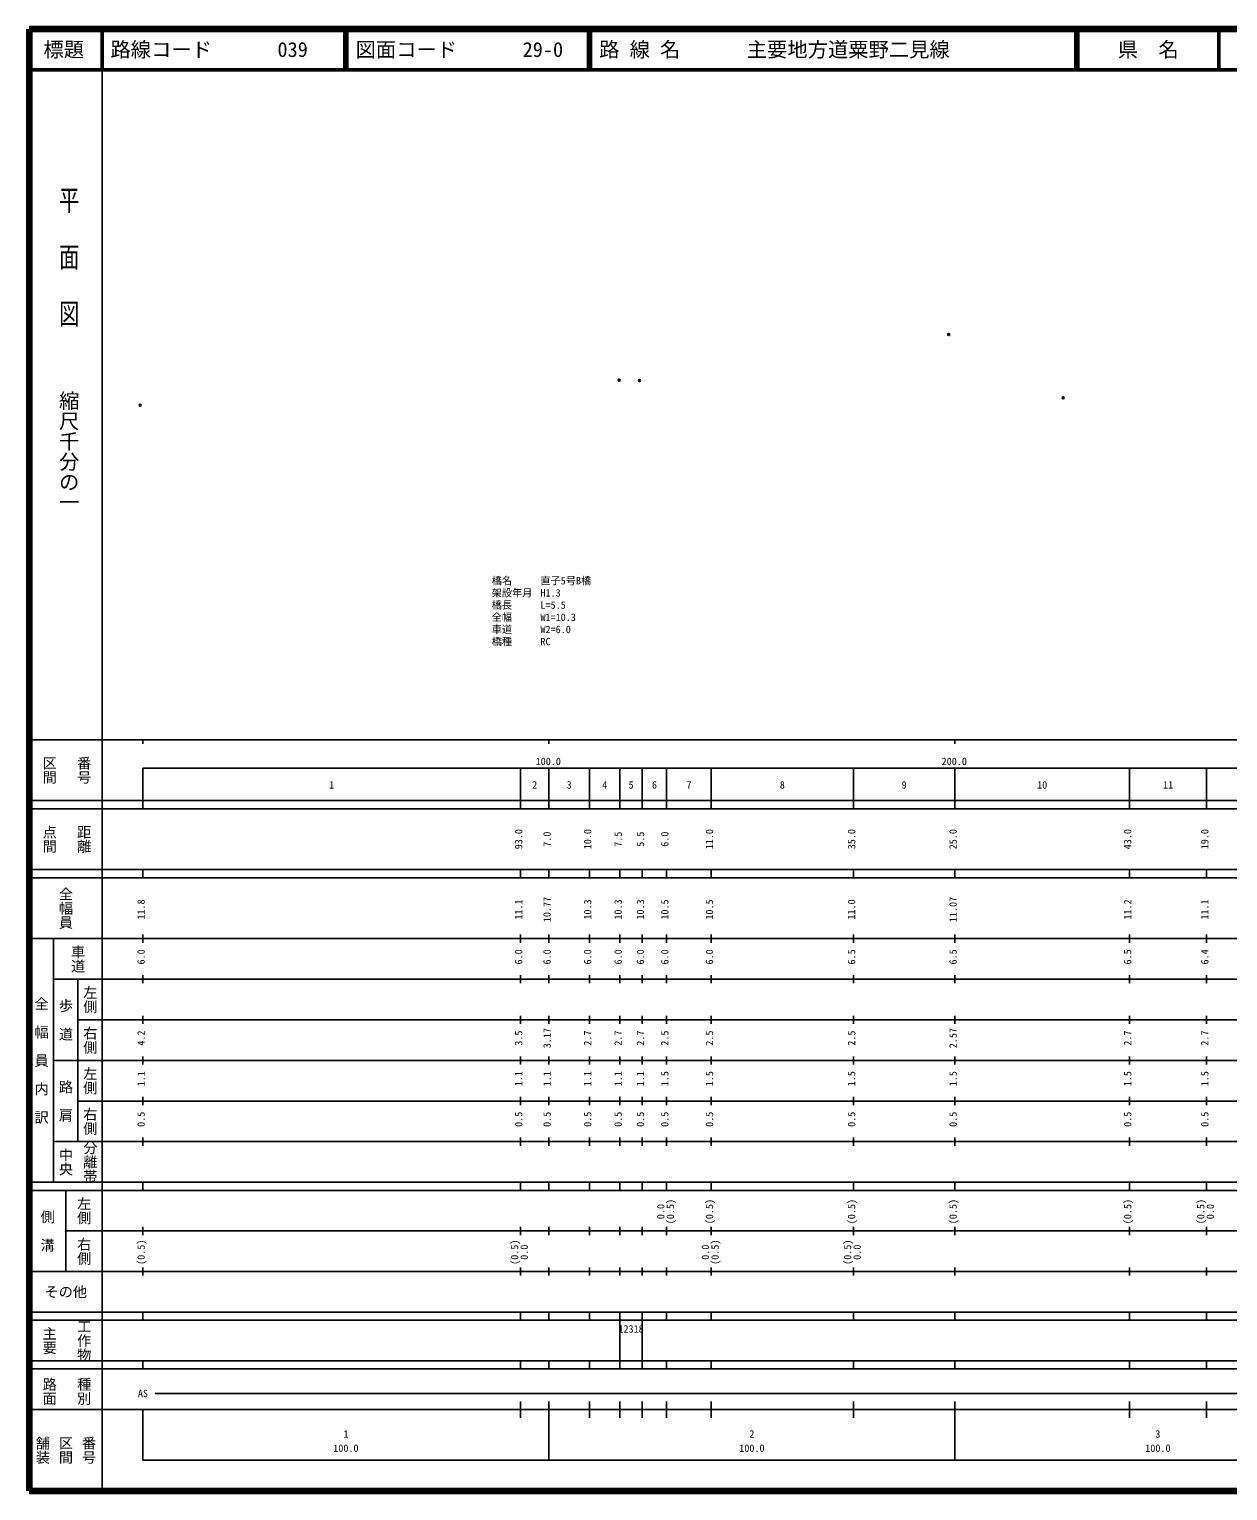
# Model space of a CAD drawing. Units: millimetres on the paper, with parts at other scales. Extents: x 40 to 680, y 20 to 380.
# Drawn here: x 40 to 335.2, y 20 to 380 of the extents above; entities that cross this region are included whole.
import ezdxf
from ezdxf.enums import TextEntityAlignment as Align

# ---------------------------------------------------------------- set-up
doc = ezdxf.new("R2010")
doc.units = ezdxf.units.MM
doc.header["$PDMODE"] = 32
doc.header["$PDSIZE"] = 0.5
for name, color, linetype in [('M-BMK-HTXT', 7, 'Continuous'), ('M-OTRS', 6, 'Continuous'), ('M-TTL-TXT', 7, 'Continuous')]:
    doc.layers.add(name, color=color, linetype=linetype)
for name, color, linetype, lineweight in [('M-TTL', 2, 'Continuous', 140), ('M-TTL-BAND', 7, 'Continuous', 25), ('M-TTL-LINE', 7, 'Continuous', 50)]:
    doc.layers.add(name, color=color, linetype=linetype, lineweight=lineweight)
doc.styles.add('@ＭＳ ゴシック', font='')
doc.styles.add('ＭＳ ゴシック', font='')
doc.styles.get('@ＭＳ ゴシック').set_extended_font_data('@MS Gothic')
doc.styles.get('ＭＳ ゴシック').set_extended_font_data('MS Gothic')

msp = doc.modelspace()

# ---------------------------------------------------------------- linework, layer by layer
at = {"layer": 'M-OTRS'}
for p in [(266.472, 304.804), (185.317, 293.568), (190.317, 293.461), (294.691, 289.214), (67.323, 287.394)]:
    msp.add_point(p, dxfattribs=at)
at = {"layer": 'M-TTL'}
for p, q in [((40, 380), (40, 20)), ((680, 380), (40, 380)), ((40, 20), (680, 20))]:
    msp.add_line(p, q, dxfattribs=at)
at = {"layer": 'M-TTL-BAND'}
for p, q in [((58, 370), (58, 20)), ((40, 205), (579, 205)), ((68, 205), (68, 204)), ((168, 205), (168, 204)), ((268, 205), (268, 204)), ((68, 198), (579, 198)), ((68, 198), (68, 188)), ((161, 188), (161, 198)), ((168, 188), (168, 198)), ((178, 188), (178, 198)), ((185.5, 188), (185.5, 198)), ((191, 188), (191, 198)), ((197, 188), (197, 198)), ((208, 188), (208, 198)), ((243, 188), (243, 198)), ((268, 188), (268, 198)), ((311, 188), (311, 198)), ((330, 188), (330, 198)), ((40, 190), (579, 190)), ((40, 188), (579, 188)), ((40, 173), (579, 173)), ((68, 171), (68, 173)), ((161, 171), (161, 173)), ((168, 171), (168, 173)), ((178, 171), (178, 173)), ((185.5, 171), (185.5, 173)), ((191, 171), (191, 173)), ((197, 171), (197, 173)), ((208, 171), (208, 173)), ((243, 171), (243, 173)), ((268, 171), (268, 173)), ((311, 171), (311, 173)), ((330, 171), (330, 173)), ((40, 171), (579, 171)), ((40, 156), (579, 156)), ((46, 96), (46, 156)), ((68, 155), (68, 157)), ((161, 155), (161, 157)), ((168, 155), (168, 157)), ((178, 155), (178, 157)), ((185.5, 155), (185.5, 157)), ((191, 155), (191, 157)), ((197, 155), (197, 157)), ((208, 155), (208, 157)), ((243, 155), (243, 157)), ((268, 155), (268, 157)), ((311, 155), (311, 157)), ((330, 155), (330, 157)), ((46, 146), (579, 146)), ((52, 146), (52, 106)), ((68, 145), (68, 147)), ((161, 145), (161, 147)), ((168, 145), (168, 147)), ((178, 145), (178, 147)), ((185.5, 145), (185.5, 147)), ((191, 145), (191, 147)), ((197, 145), (197, 147)), ((208, 145), (208, 147)), ((243, 145), (243, 147)), ((268, 145), (268, 147)), ((311, 145), (311, 147)), ((330, 145), (330, 147)), ((68, 135), (68, 137)), ((161, 135), (161, 137)), ((168, 135), (168, 137)), ((178, 135), (178, 137)), ((185.5, 135), (185.5, 137)), ((191, 135), (191, 137)), ((197, 135), (197, 137)), ((208, 135), (208, 137)), ((243, 135), (243, 137)), ((268, 135), (268, 137)), ((311, 135), (311, 137)), ((330, 135), (330, 137)), ((52, 136), (579, 136)), ((46, 126), (579, 126)), ((68, 125), (68, 127)), ((161, 125), (161, 127)), ((168, 125), (168, 127)), ((178, 125), (178, 127)), ((185.5, 125), (185.5, 127)), ((191, 125), (191, 127)), ((197, 125), (197, 127)), ((208, 125), (208, 127)), ((243, 125), (243, 127)), ((268, 125), (268, 127)), ((311, 125), (311, 127)), ((330, 125), (330, 127)), ((52, 116), (579, 116)), ((68, 115), (68, 117)), ((161, 115), (161, 117)), ((168, 115), (168, 117)), ((178, 115), (178, 117)), ((185.5, 115), (185.5, 117)), ((191, 115), (191, 117)), ((197, 115), (197, 117)), ((208, 115), (208, 117)), ((243, 115), (243, 117)), ((268, 115), (268, 117)), ((311, 115), (311, 117)), ((330, 115), (330, 117)), ((46, 106), (579, 106)), ((68, 105), (68, 107)), ((161, 105), (161, 107)), ((168, 105), (168, 107)), ((178, 105), (178, 107)), ((185.5, 105), (185.5, 107)), ((191, 105), (191, 107)), ((197, 105), (197, 107)), ((208, 105), (208, 107)), ((243, 105), (243, 107)), ((268, 105), (268, 107)), ((311, 105), (311, 107)), ((330, 105), (330, 107)), ((40, 96), (579, 96)), ((40, 94), (579, 94)), ((49, 94), (49, 74)), ((68, 94), (68, 96)), ((161, 94), (161, 96)), ((168, 94), (168, 96)), ((178, 94), (178, 96)), ((185.5, 94), (185.5, 96)), ((191, 94), (191, 96)), ((197, 94), (197, 96)), ((208, 94), (208, 96)), ((243, 94), (243, 96)), ((268, 94), (268, 96)), ((311, 94), (311, 96)), ((330, 94), (330, 96)), ((49, 84), (579, 84)), ((68, 83), (68, 85)), ((161, 83), (161, 85)), ((168, 83), (168, 85)), ((178, 83), (178, 85)), ((185.5, 83), (185.5, 85)), ((191, 83), (191, 85)), ((197, 83), (197, 85)), ((208, 83), (208, 85)), ((243, 83), (243, 85)), ((268, 83), (268, 85)), ((311, 83), (311, 85)), ((330, 83), (330, 85)), ((40, 74), (579, 74)), ((68, 73), (68, 75)), ((161, 73), (161, 75)), ((168, 73), (168, 75)), ((178, 73), (178, 75)), ((185.5, 73), (185.5, 75)), ((191, 73), (191, 75)), ((197, 73), (197, 75)), ((208, 73), (208, 75)), ((243, 73), (243, 75)), ((268, 73), (268, 75)), ((311, 73), (311, 75)), ((330, 73), (330, 75)), ((40, 64), (579, 64)), ((40, 62), (579, 62)), ((68, 62), (68, 64)), ((161, 62), (161, 64)), ((168, 62), (168, 64)), ((178, 62), (178, 64)), ((185.5, 62), (185.5, 64)), ((185.5, 52), (185.5, 62)), ((191, 62), (191, 64)), ((191, 52), (191, 62)), ((197, 62), (197, 64)), ((208, 62), (208, 64)), ((243, 62), (243, 64)), ((268, 62), (268, 64)), ((311, 62), (311, 64)), ((330, 62), (330, 64)), ((40, 52), (579, 52)), ((68, 50), (68, 52)), ((161, 50), (161, 52)), ((168, 50), (168, 52)), ((178, 50), (178, 52)), ((185.5, 50), (185.5, 52)), ((191, 50), (191, 52)), ((197, 50), (197, 52)), ((208, 50), (208, 52)), ((243, 50), (243, 52)), ((268, 50), (268, 52)), ((311, 50), (311, 52)), ((330, 50), (330, 52)), ((40, 50), (579, 50)), ((71, 44), (534, 44)), ((40, 40), (579, 40)), ((68, 40), (68, 27.5)), ((161, 38), (161, 42)), ((168, 27.5), (168, 42)), ((178, 38), (178, 42)), ((185.5, 38), (185.5, 42)), ((191, 38), (191, 42)), ((197, 38), (197, 42)), ((208, 38), (208, 42)), ((243, 38), (243, 42)), ((268, 27.5), (268, 42)), ((311, 38), (311, 42)), ((330, 38), (330, 42)), ((68, 27.5), (579, 27.5))]:
    msp.add_line(p, q, dxfattribs=at)
at = {"layer": 'M-TTL-LINE'}
for p, q in [((58, 380), (58, 370)), ((117.75, 380), (117.75, 370)), ((118.25, 380), (118.25, 370)), ((177.75, 380), (177.75, 370)), ((178.25, 380), (178.25, 370)), ((297.75, 380), (297.75, 370)), ((298.25, 380), (298.25, 370)), ((333, 380), (333, 370)), ((40, 370), (680, 370))]:
    msp.add_line(p, q, dxfattribs=at)

# ---------------------------------------------------------------- texts
at = {"layer": 'M-BMK-HTXT', "style": 'ＭＳ ゴシック'}
for s, p in [('橋名', (153.918, 242.702)), ('直子5号B橋', (165.918, 242.702)), ('架設年月', (153.918, 239.702)), ('H1.3', (165.918, 239.702)), ('橋長', (153.918, 236.702)), ('L=5.5', (165.918, 236.702)), ('全幅', (153.918, 233.702)), ('W1=10.3', (165.918, 233.702)), ('車道', (153.918, 230.702)), ('W2=6.0', (165.918, 230.702)), ('橋種', (153.918, 227.702)), ('RC', (165.918, 227.702))]:
    msp.add_text(s, height=1.833, dxfattribs=at).set_placement(p, align=Align.BOTTOM_LEFT)
at = {"layer": 'M-TTL-BAND', "style": '@ＭＳ ゴシック', "width": 1.4}
msp.add_text('平  面  図', height=3.666, rotation=270, dxfattribs=at).set_placement((49.777, 306.475), align=Align.MIDDLE_RIGHT)
at = {"layer": 'M-TTL-BAND', "style": '@ＭＳ ゴシック'}
msp.add_text('縮尺千分の一', height=3.666, rotation=270, dxfattribs=at).set_placement((49.777, 261.03), align=Align.MIDDLE_RIGHT)
for s, p in [('区間', (45, 197.5)), ('番号', (53.5, 197.5)), ('点間', (45, 180.5)), ('距離', (53.5, 180.5)), ('全幅員', (49, 163.5)), ('車道', (52, 151)), ('左側', (55, 141)), ('全\u3000幅\u3000員\u3000内\u3000訳', (43, 126)), ('歩\u3000道', (49, 136)), ('右側', (55, 131)), ('左側', (55, 121)), ('路\u3000肩', (49, 116)), ('右側', (55, 111)), ('分離帯', (55, 101)), ('中央', (49, 101)), ('左側', (53.5, 89)), ('側\u3000溝', (44.5, 84)), ('右側', (53.5, 79)), ('工作物', (53.5, 57)), ('主要', (45, 57)), ('路面', (45, 44.5)), ('種別', (53.5, 44.5)), ('舗装', (43.333, 30)), ('区間', (49, 30)), ('番号', (54.667, 30))]:
    msp.add_text(s, height=2.566, rotation=270, dxfattribs=at).set_placement(p, align=Align.MIDDLE_CENTER)
at = {"layer": 'M-TTL-BAND', "style": 'ＭＳ ゴシック'}
for s, p in [('100.0', (167.844, 198.195)), ('200.0', (267.844, 198.195)), ('1', (114.5, 192.405)), ('2', (164.5, 192.405)), ('3', (173, 192.405)), ('4', (181.75, 192.405)), ('5', (188.25, 192.405)), ('6', (194, 192.405)), ('7', (202.5, 192.405)), ('8', (225.5, 192.405)), ('9', (255.5, 192.405)), ('10', (289.5, 192.405)), ('11', (320.5, 192.405)), ('AS', (68, 42.5)), ('1', (118, 32.523)), ('2', (218, 32.523)), ('3', (318, 32.523)), ('100.0', (118, 29.033)), ('100.0', (218, 29.033)), ('100.0', (318, 29.033))]:
    msp.add_text(s, height=1.833, dxfattribs=at).set_placement(p, align=Align.BOTTOM_CENTER)
for s, p in [('93.0', (162, 180.5)), ('7.0', (169, 180.5)), ('10.0', (179, 180.5)), ('7.5', (186.5, 180.5)), ('5.5', (192, 180.5)), ('6.0', (198, 180.5)), ('11.0', (209, 180.5)), ('35.0', (244, 180.5)), ('25.0', (269, 180.5)), ('43.0', (312, 180.5)), ('19.0', (331, 180.5)), ('10.77', (169, 163.174)), ('11.07', (269, 163.174)), ('11.8', (69, 163.174)), ('11.1', (162, 163.174)), ('10.3', (179, 163.174)), ('10.3', (186.5, 163.174)), ('10.3', (192, 163.174)), ('10.5', (198, 163.174)), ('10.5', (209, 163.174)), ('11.0', (244, 163.174)), ('11.2', (312, 163.174)), ('11.1', (331, 163.174)), ('6.0', (69, 151.5)), ('6.0', (162, 151.5)), ('6.0', (169, 151.5)), ('6.0', (179, 151.5)), ('6.0', (186.5, 151.5)), ('6.0', (192, 151.5)), ('6.0', (198, 151.5)), ('6.0', (209, 151.5)), ('6.5', (244, 151.5)), ('6.5', (269, 151.5)), ('6.5', (312, 151.5)), ('6.4', (331, 151.5)), ('4.2', (69, 131.5)), ('3.5', (162, 131.5)), ('3.17', (169, 131.5)), ('2.7', (179, 131.5)), ('2.7', (186.5, 131.5)), ('2.7', (192, 131.5)), ('2.5', (198, 131.5)), ('2.5', (209, 131.5)), ('2.5', (244, 131.5)), ('2.57', (269, 131.5)), ('2.7', (312, 131.5)), ('2.7', (331, 131.5)), ('1.1', (69, 121.5)), ('1.1', (162, 121.5)), ('1.1', (169, 121.5)), ('1.1', (179, 121.5)), ('1.1', (186.5, 121.5)), ('1.1', (192, 121.5)), ('1.5', (198, 121.5)), ('1.5', (209, 121.5)), ('1.5', (244, 121.5)), ('1.5', (269, 121.5)), ('1.5', (312, 121.5)), ('1.5', (331, 121.5)), ('0.5', (69, 111.5)), ('0.5', (162, 111.5)), ('0.5', (169, 111.5)), ('0.5', (179, 111.5)), ('0.5', (186.5, 111.5)), ('0.5', (192, 111.5)), ('0.5', (198, 111.5)), ('0.5', (209, 111.5)), ('0.5', (244, 111.5)), ('0.5', (269, 111.5)), ('0.5', (312, 111.5)), ('0.5', (331, 111.5)), ('0.0', (197, 88.764)), ('(0.5)', (199.37, 88.764)), ('(0.5)', (209, 88.764)), ('(0.5)', (244, 88.764)), ('(0.5)', (269, 88.764)), ('(0.5)', (312, 88.764)), ('(0.5)', (330, 88.764)), ('0.0', (332.37, 88.764)), ('(0.5)', (69, 78.764)), ('(0.5)', (161, 78.764)), ('0.0', (163.37, 78.764)), ('0.0', (208, 78.764)), ('(0.5)', (210.37, 78.764)), ('(0.5)', (243, 78.764)), ('0.0', (245.37, 78.764))]:
    msp.add_text(s, height=1.833, rotation=90, dxfattribs=at).set_placement(p, align=Align.BOTTOM_CENTER)
msp.add_text('その他', height=2.566, dxfattribs=at).set_placement((49, 69), align=Align.MIDDLE_CENTER)
msp.add_text('12318', height=1.833, dxfattribs=at).set_placement((185.125, 58.405), align=Align.BOTTOM_LEFT)
at = {"layer": 'M-TTL-TXT', "style": 'ＭＳ ゴシック'}
for s, p in [('標題', (48.5, 375)), ('県\u3000名', (315.625, 375))]:
    msp.add_text(s, height=3.666, dxfattribs=at).set_placement(p, align=Align.MIDDLE_CENTER)
for s, p in [('路線コード', (60, 375)), ('039', (101.142, 375)), ('図面コード', (120.38, 375)), ('29-0', (161.521, 375)), ('路 線 名', (180.38, 375)), ('主要地方道粟野二見線', (216.734, 375))]:
    msp.add_text(s, height=3.666, dxfattribs=at).set_placement(p, align=Align.MIDDLE_LEFT)

doc.saveas('drawing.dxf')
